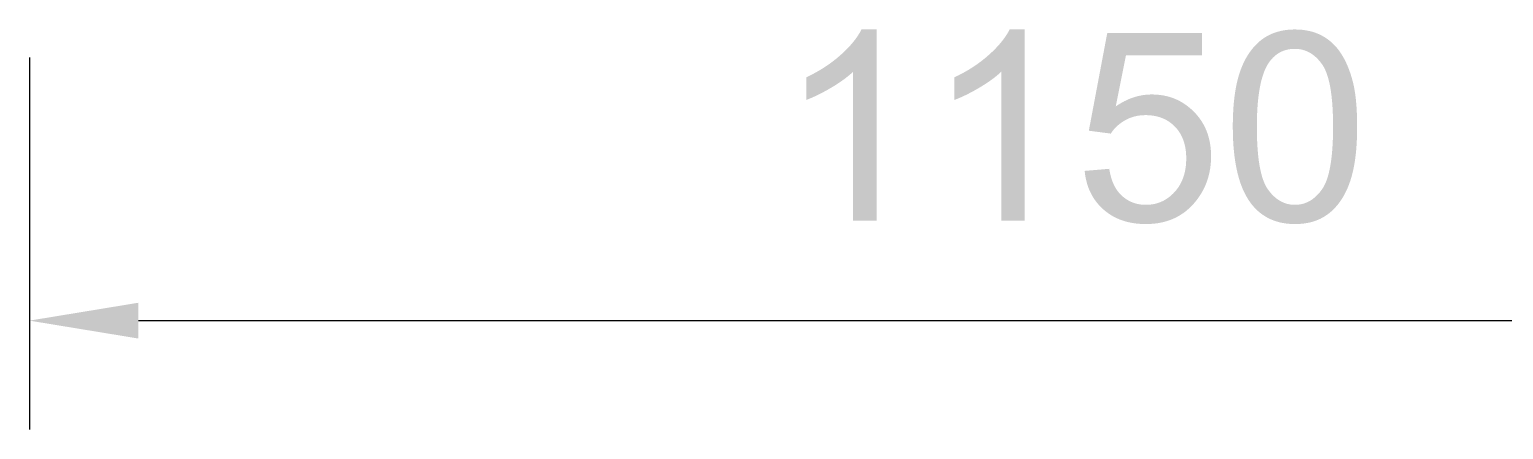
# Model space of a CAD drawing. Header units: millimetres. Extents: x -1336 to 24201, y -1370 to 16142.
# Drawn here: x 15851 to 16663, y 9740 to 9960 of the extents above; entities that cross this region are included whole.
import ezdxf

# ---------------------------------------------------------------- set-up
doc = ezdxf.new("R2010")
doc.units = ezdxf.units.MM
doc.layers.add('A-DIMS-MM', color=7, linetype='Continuous', lineweight=13)

msp = doc.modelspace()

# ---------------------------------------------------------------- hatches: boundary and pattern name
at = {"layer": 'A-DIMS-MM'}
h = msp.add_hatch(color=7, dxfattribs=at)
h.paths.add_polyline_path([(16317.49045020464, 9855), (16304.59822646657, 9855), (16304.59822646657, 9937.152114597544), (16303.38902093281, 9936.041950886767), (16302.08916695089, 9934.931787175989), (16300.6986645208, 9933.82162346521), (16299.21751364256, 9932.711459754433), (16297.64571431617, 9931.601296043656), (16295.98326654161, 9930.491132332878), (16294.2301703189, 9929.3809686221), (16292.38642564802, 9928.270804911323), (16290.52141776091, 9927.195333816508), (16288.70453188949, 9926.189247953615), (16286.93576803376, 9925.252547322647), (16285.21512619372, 9924.385231923603), (16283.54260636937, 9923.58730175648), (16281.91820856071, 9922.858756821282), (16280.34193276773, 9922.19959711801), (16278.81377899045, 9921.609822646658), (16278.81377899045, 9934.072305593452), (16281.47503836971, 9935.377195600273), (16284.05124488404, 9936.74923260573), (16286.54239853342, 9938.188416609823), (16288.94849931787, 9939.694747612552), (16291.26954723738, 9941.268225613916), (16293.50554229195, 9942.908850613916), (16295.65648448158, 9944.616622612552), (16297.72237380627, 9946.391541609823), (16299.671875, 9948.193319406548), (16301.47365279673, 9949.981667803546), (16303.12770719645, 9951.756586800819), (16304.63403819918, 9953.518076398363), (16305.99264580491, 9955.26613659618), (16307.20353001364, 9957.000767394271), (16308.26669082537, 9958.721968792634), (16309.18212824011, 9960.429740791269), (16317.49045020464, 9960.429740791269), (16317.49045020464, 9855)])
h.paths.add_polyline_path([(16399.06957708049, 9855), (16386.17735334243, 9855), (16386.17735334243, 9937.152114597544), (16384.96814780866, 9936.041950886767), (16383.66829382674, 9934.931787175989), (16382.27779139666, 9933.82162346521), (16380.79664051842, 9932.711459754433), (16379.22484119202, 9931.601296043656), (16377.56239341746, 9930.491132332878), (16375.80929719475, 9929.3809686221), (16373.96555252387, 9928.270804911323), (16372.10054463677, 9927.195333816508), (16370.28365876535, 9926.189247953615), (16368.51489490962, 9925.252547322647), (16366.79425306958, 9924.385231923603), (16365.12173324523, 9923.58730175648), (16363.49733543656, 9922.858756821282), (16361.92105964359, 9922.19959711801), (16360.3929058663, 9921.609822646658), (16360.3929058663, 9934.072305593452), (16363.05416524556, 9935.377195600273), (16365.63037175989, 9936.74923260573), (16368.12152540928, 9938.188416609823), (16370.52762619372, 9939.694747612552), (16372.84867411323, 9941.268225613916), (16375.0846691678, 9942.908850613916), (16377.23561135744, 9944.616622612552), (16379.30150068213, 9946.391541609823), (16381.25100187585, 9948.193319406548), (16383.05277967258, 9949.981667803546), (16384.70683407231, 9951.756586800819), (16386.21316507503, 9953.518076398363), (16387.57177268076, 9955.26613659618), (16388.7826568895, 9957.000767394271), (16389.84581770123, 9958.721968792634), (16390.76125511596, 9960.429740791269), (16399.06957708049, 9960.429740791269), (16399.06957708049, 9855)])
h.paths.add_polyline_path([(16432.08799454297, 9882.5034106412), (16445.62482946794, 9883.649386084584), (16445.82836880755, 9882.433046182214), (16446.06296363404, 9881.255036024897), (16446.32861394739, 9880.115355612637), (16446.62531974761, 9879.01400494543), (16446.9530810347, 9877.950984023279), (16447.31189780866, 9876.92629284618), (16447.70177006949, 9875.939931414137), (16448.12269781719, 9874.991899727149), (16448.57468105176, 9874.082197785216), (16449.05771977319, 9873.210825588336), (16449.5718139815, 9872.377783136511), (16450.11696367667, 9871.58307042974), (16450.69316885871, 9870.826687468025), (16451.30042952763, 9870.108634251364), (16451.93874568341, 9869.428910779758), (16452.60811732606, 9868.787517053206), (16453.30182975571, 9868.18473285087), (16454.01316827251, 9867.62083795191), (16454.74213287645, 9867.095832356326), (16455.48872356753, 9866.60971606412), (16456.25294034575, 9866.16248907529), (16457.03478321112, 9865.754151389836), (16457.83425216363, 9865.38470300776), (16458.65134720327, 9865.05414392906), (16459.48606833006, 9864.762474153735), (16460.338415544, 9864.509693681786), (16461.20838884507, 9864.295802513216), (16462.09598823329, 9864.120800648021), (16463.00121370865, 9863.984688086204), (16463.92406527115, 9863.887464827763), (16464.86454292079, 9863.829130872698), (16465.82264665757, 9863.80968622101), (16466.97533680082, 9863.837104578786), (16468.10564461119, 9863.919359652115), (16469.21357008868, 9864.056451440996), (16470.29911323329, 9864.24837994543), (16471.36227404502, 9864.495145165416), (16472.40305252387, 9864.796747100954), (16473.42144866985, 9865.153185752046), (16474.41746248295, 9865.56446111869), (16475.39109396316, 9866.030573200887), (16476.3423431105, 9866.551521998636), (16477.27120992497, 9867.127307511937), (16478.17769440655, 9867.757929740792), (16479.06179655525, 9868.443388685198), (16479.92351637108, 9869.183684345157), (16480.76285385402, 9869.978816720668), (16481.57980900409, 9870.828785811733), (16482.36039286323, 9871.724079126876), (16483.0906164734, 9872.655184174626), (16483.77047983458, 9873.622100954979), (16484.39998294679, 9874.62482946794), (16484.97912581003, 9875.663369713506), (16485.50790842428, 9876.737721691678), (16485.98633078956, 9877.847885402456), (16486.41439290586, 9878.99386084584), (16486.79209477319, 9880.175648021828), (16487.11943639154, 9881.393246930424), (16487.39641776091, 9882.646657571624), (16487.62303888131, 9883.93587994543), (16487.79929975273, 9885.260914051842), (16487.92520037517, 9886.621759890859), (16488.00074074863, 9888.018417462483), (16488.02592087312, 9889.450886766712), (16488.0017199757, 9890.811452826569), (16487.92911728342, 9892.135647595498), (16487.8081127963, 9893.4234710735), (16487.63870651432, 9894.674923260573), (16487.4208984375, 9895.89000415672), (16487.15468856582, 9897.068713761937), (16486.8400768993, 9898.211052076227), (16486.47706343792, 9899.317019099592), (16486.0656481817, 9900.386614832027), (16485.60583113063, 9901.419839273534), (16485.0976122847, 9902.416692424113), (16484.54099164393, 9903.377174283765), (16483.93596920831, 9904.30128485249), (16483.28254497783, 9905.189024130286), (16482.58071895251, 9906.040392117156), (16481.83049113233, 9906.855388813097), (16481.04109422962, 9907.627299518248), (16480.22176095668, 9908.349409532742), (16479.37249131352, 9909.021718856582), (16478.49328530014, 9909.644227489767), (16477.58414291652, 9910.216935432298), (16476.64506416269, 9910.739842684174), (16475.67604903863, 9911.212949245395), (16474.67709754434, 9911.636255115962), (16473.64820967982, 9912.009760295872), (16472.58938544509, 9912.33346478513), (16471.50062484013, 9912.607368583731), (16470.38192786494, 9912.831471691678), (16469.23329451952, 9913.00577410897), (16468.05472480389, 9913.130275835607), (16466.84621871802, 9913.204976871588), (16465.60777626194, 9913.229877216916), (16464.06899087653, 9913.185672109481), (16462.56825545702, 9913.053056787176), (16461.10557000341, 9912.83203125), (16459.68093451569, 9912.522595497954), (16458.29434899386, 9912.124749531036), (16456.94581343792, 9911.63849334925), (16455.63532784789, 9911.063826952592), (16454.36289222374, 9910.400750341065), (16453.14305508185, 9909.66716938097), (16451.99036493861, 9908.880989938609), (16450.904821794, 9908.042212013985), (16449.88642564802, 9907.150835607095), (16448.93517650068, 9906.20686071794), (16448.05107435198, 9905.210287346521), (16447.23411920191, 9904.161115492838), (16446.48431105048, 9903.05934515689), (16434.37994542974, 9904.635061391542), (16444.55047748977, 9958.567530695771), (16496.76398362892, 9958.567530695771), (16496.76398362892, 9946.248294679399), (16454.86425648022, 9946.248294679399), (16449.20600272851, 9918.028649386084), (16450.39142703359, 9918.826579553206), (16451.58412559686, 9919.573030354706), (16452.78409841831, 9920.268001790586), (16453.99134549795, 9920.911493860845), (16455.20586683577, 9921.503506565483), (16456.42766243179, 9922.044039904502), (16457.65673228598, 9922.533093877899), (16458.89307639836, 9922.970668485676), (16460.13669476893, 9923.35676372783), (16461.38758739768, 9923.691379604365), (16462.64575428462, 9923.974516115279), (16463.91119542974, 9924.206173260573), (16465.18391083305, 9924.386351040244), (16466.46390049454, 9924.515049454296), (16467.75116441422, 9924.592268502727), (16469.04570259209, 9924.618008185538), (16470.7478790075, 9924.580797557128), (16472.4164819236, 9924.469165671895), (16474.05151134038, 9924.283112529842), (16475.65296725784, 9924.022638130968), (16477.22084967599, 9923.687742475273), (16478.75515859482, 9923.278425562756), (16480.25589401432, 9922.794687393416), (16481.72305593452, 9922.236527967258), (16483.15664435539, 9921.603947284277), (16484.55665927694, 9920.896945344473), (16485.92310069918, 9920.115522147851), (16487.2559686221, 9919.259677694406), (16488.5552630457, 9918.32941198414), (16489.82098396998, 9917.324725017053), (16491.05313139495, 9916.245616793143), (16492.2517053206, 9915.092087312414), (16493.39656164734, 9913.880083987038), (16494.46755627558, 9912.625554229195), (16495.46468920532, 9911.328498038882), (16496.38796043656, 9909.988915416097), (16497.2373699693, 9908.606806360845), (16498.01291780355, 9907.182170873124), (16498.71460393929, 9905.715008952933), (16499.34242837653, 9904.205320600273), (16499.89639111528, 9902.653105815143), (16500.37649215552, 9901.058364597544), (16500.78273149727, 9899.421096947475), (16501.11510914052, 9897.741302864939), (16501.37362508526, 9896.018982349931), (16501.55827933151, 9894.254135402456), (16501.66907187926, 9892.44676202251), (16501.70600272851, 9890.596862210095), (16501.67354834584, 9888.830336587653), (16501.57618519782, 9887.094027114597), (16501.41391328445, 9885.387933790927), (16501.18673260573, 9883.712056616643), (16500.89464316166, 9882.066395591746), (16500.53764495225, 9880.450950716235), (16500.11573797749, 9878.865721990109), (16499.62892223738, 9877.31070941337), (16499.07719773192, 9875.785912986017), (16498.46056446112, 9874.29133270805), (16497.77902242497, 9872.826968579468), (16497.03257162347, 9871.392820600273), (16496.22121205662, 9869.988888770464), (16495.34494372442, 9868.61517309004), (16494.40376662688, 9867.271673559004), (16493.39768076398, 9865.958390177353), (16492.10649993605, 9864.414568767053), (16490.75768460095, 9862.970348738063), (16489.3512347587, 9861.625730090382), (16487.88715040928, 9860.380712824011), (16486.36543155269, 9859.23529693895), (16484.78607818895, 9858.189482435198), (16483.14909031804, 9857.243269312756), (16481.45446793997, 9856.396657571624), (16479.70221105474, 9855.649647211801), (16477.89231966235, 9855.002238233288), (16476.02479376279, 9854.454430636084), (16474.09963335607, 9854.00622442019), (16472.11683844219, 9853.657619585607), (16470.07640902115, 9853.408616132334), (16467.97834509294, 9853.259214060368), (16465.82264665757, 9853.209413369714), (16464.05262379562, 9853.240748635744), (16462.32372847033, 9853.334754433834), (16460.6359606817, 9853.491430763985), (16458.98932042974, 9853.710777626195), (16457.38380771444, 9853.992795020464), (16455.81942253581, 9854.337482946794), (16454.29616489384, 9854.744841405185), (16452.81403478854, 9855.214870395634), (16451.3730322199, 9855.747569918145), (16449.97315718793, 9856.342939972716), (16448.61440969261, 9857.000980559345), (16447.29678973397, 9857.721691678036), (16446.02029731199, 9858.505073328786), (16444.78493242667, 9859.351125511595), (16443.59069507802, 9860.259848226466), (16442.43758526603, 9861.231241473397), (16441.33539526134, 9862.254393865109), (16440.29391733458, 9863.318394014324), (16439.31315148576, 9864.423241921044), (16438.39309771487, 9865.568937585265), (16437.53375602191, 9866.755481006992), (16436.73512640689, 9867.982872186221), (16435.9972088698, 9869.251111122954), (16435.32000341064, 9870.560197817189), (16434.70351002942, 9871.91013226893), (16434.14772872613, 9873.300914478172), (16433.65265950077, 9874.732544444918), (16433.21830235334, 9876.205022169168), (16432.84465728385, 9877.71834765092), (16432.53172429229, 9879.272520890177), (16432.27950337866, 9880.867541886937), (16432.08799454297, 9882.5034106412)])
h.paths.add_polyline_path([(16513.66712141882, 9906.783765347885), (16513.68208960394, 9909.083130382418), (16513.72699415927, 9911.325700247271), (16513.80183508484, 9913.511474942445), (16513.90661238063, 9915.640454467939), (16514.04132604664, 9917.712638823756), (16514.20597608288, 9919.728028009891), (16514.40056248934, 9921.686622026347), (16514.62508526603, 9923.588420873124), (16514.87954441294, 9925.433424550221), (16515.16393993008, 9927.22163305764), (16515.47827181744, 9928.953046395378), (16515.82254007503, 9930.627664563439), (16516.19674470285, 9932.245487561819), (16516.60088570089, 9933.806515390519), (16517.03496306915, 9935.31074804954), (16517.49897680764, 9936.758185538882), (16517.99250724761, 9938.156941454212), (16518.51513472032, 9939.5151293912), (16519.06685922578, 9940.832749349847), (16519.64768076398, 9942.10980133015), (16520.25759933492, 9943.34628533211), (16520.89661493861, 9944.542201355729), (16521.56472757503, 9945.697549401006), (16522.2619372442, 9946.812329467939), (16522.98824394611, 9947.88654155653), (16523.74364768076, 9948.92018566678), (16524.52814844816, 9949.913261798687), (16525.34174624829, 9950.865769952252), (16526.18444108117, 9951.777710127473), (16527.05623294679, 9952.649082324353), (16527.95712184515, 9953.47988654289), (16528.88710777626, 9954.270122783084), (16529.84689018801, 9955.016014026263), (16530.83716852831, 9955.713783253752), (16531.85794279715, 9956.363430465553), (16532.90921299454, 9956.964955661664), (16533.99097912048, 9957.518358842088), (16535.10324117497, 9958.023640006822), (16536.245999158, 9958.480799155866), (16537.41925306958, 9958.889836289223), (16538.6230029097, 9959.25075140689), (16539.85724867837, 9959.563544508868), (16541.1219903756, 9959.828215595157), (16542.41722800136, 9960.044764665758), (16543.74296155568, 9960.213191720668), (16545.09919103854, 9960.333496759891), (16546.48591644995, 9960.405679783424), (16547.9031377899, 9960.429740791269), (16549.98357563097, 9960.376582750683), (16551.99910470668, 9960.217108628922), (16553.94972501705, 9959.951318425989), (16555.83543656207, 9959.579212141884), (16557.65623934174, 9959.100789776603), (16559.41213335607, 9958.51605133015), (16561.10311860505, 9957.824996802525), (16562.72919508868, 9957.027626193725), (16564.28812457367, 9956.130094645294), (16565.77766882674, 9955.138557298773), (16567.19782784789, 9954.05301415416), (16568.54860163711, 9952.87346521146), (16569.8299901944, 9951.599910470668), (16571.04199351978, 9950.232349931786), (16572.18461161323, 9948.770783594815), (16573.25784447476, 9947.215211459754), (16574.26840680423, 9945.568990876534), (16575.2230133015, 9943.835479195088), (16576.12166396658, 9942.014676415416), (16576.96435879945, 9940.106582537517), (16577.75109780014, 9938.111197561391), (16578.48188096862, 9936.02852148704), (16579.15670830491, 9933.858554314462), (16579.775579809, 9931.601296043656), (16580.06179389069, 9930.42580389879), (16580.32954254775, 9929.200231284107), (16580.57882578018, 9927.924578199607), (16580.80964358799, 9926.598844645294), (16581.02199597118, 9925.223030621162), (16581.21588292974, 9923.797136127218), (16581.39130446368, 9922.321161163454), (16581.54826057298, 9920.795105729878), (16581.68675125767, 9919.218969826483), (16581.80677651773, 9917.592753453275), (16581.90833635317, 9915.916456610248), (16581.99143076398, 9914.190079297408), (16582.05605975017, 9912.41362151475), (16582.10222331173, 9910.587083262279), (16582.12992144867, 9908.71046453999), (16582.13915416098, 9906.783765347885), (16582.12432586545, 9904.501746621334), (16582.07984097885, 9902.275403947817), (16582.00569950119, 9900.104737327336), (16581.90190143247, 9897.989746759891), (16581.76844677268, 9895.930432245481), (16581.60533552183, 9893.926793784107), (16581.41256767991, 9891.978831375767), (16581.19014324693, 9890.086545020464), (16580.93806222289, 9888.249934718197), (16580.65632460777, 9886.469000468964), (16580.3449304016, 9884.743742272765), (16580.00387960437, 9883.074160129605), (16579.63317221606, 9881.460254039479), (16579.2328082367, 9879.902024002387), (16578.80278766627, 9878.399470018332), (16578.34311050477, 9876.952592087313), (16577.8539166418, 9875.5536962824), (16577.33534596692, 9874.195088676672), (16576.78739848013, 9872.876769270124), (16576.21007418145, 9871.598738062756), (16575.60337307086, 9870.36099505457), (16574.96729514836, 9869.163540245567), (16574.30184041397, 9868.006373635744), (16573.60700886766, 9866.889495225103), (16572.88280050946, 9865.812905013643), (16572.12921533936, 9864.776603001364), (16571.34625335735, 9863.780589188267), (16570.53391456344, 9862.824863574353), (16569.69219895762, 9861.909426159618), (16568.8211065399, 9861.034276944067), (16567.92063731028, 9860.199415927695), (16566.99079126876, 9859.404843110506), (16566.03072907785, 9858.654615290332), (16565.03961140007, 9857.952789265008), (16564.01743823542, 9857.299365034534), (16562.9642095839, 9856.694342598908), (16561.87992544552, 9856.137721958135), (16560.76458582026, 9855.62950311221), (16559.61819070813, 9855.169686061136), (16558.44074010914, 9854.758270804912), (16557.23223402328, 9854.395257343536), (16555.99267245055, 9854.080645677013), (16554.72205539095, 9853.814435805338), (16553.42038284447, 9853.596627728513), (16552.08765481114, 9853.427221446538), (16550.72387129093, 9853.306216959414), (16549.32903228385, 9853.23361426714), (16547.9031377899, 9853.209413369714), (16546.03057586545, 9853.251939802183), (16544.20893374829, 9853.379519099592), (16542.43821143844, 9853.592151261937), (16540.71840893588, 9853.889836289223), (16539.04952624062, 9854.272574181447), (16537.43156335266, 9854.740364938609), (16535.864520272, 9855.29320856071), (16534.34839699863, 9855.931105047748), (16532.88319353257, 9856.654054399727), (16531.46890987381, 9857.462056616643), (16530.10554602234, 9858.3551116985), (16528.79310197817, 9859.333219645294), (16527.5315777413, 9860.396380457025), (16526.32097331173, 9861.544594133697), (16525.16128868946, 9862.777860675307), (16524.05252387449, 9864.096180081855), (16522.79491654587, 9865.798916055594), (16521.61844517394, 9867.630350443384), (16520.52310975869, 9869.590483245225), (16519.50891030014, 9871.679314461118), (16518.57584679826, 9873.896844091065), (16517.72391925307, 9876.243072135061), (16516.95312766456, 9878.71799859311), (16516.26347203274, 9881.321623465212), (16515.6549523576, 9884.053946751364), (16515.12756863915, 9886.914968451569), (16514.68132087739, 9889.904688565826), (16514.31620907231, 9893.023107094134), (16514.0322332239, 9896.270224036494), (16513.82939333219, 9899.646039392906), (16513.70768939717, 9903.15055316337), (16513.66712141882, 9906.783765347885)])
h.paths.add_polyline_path([(16526.91746248295, 9906.783765347885), (16526.94110382205, 9903.619323147595), (16527.01202783936, 9900.59001428206), (16527.13023453487, 9897.695838751279), (16527.2957239086, 9894.936796555252), (16527.50849596052, 9892.312887693979), (16527.76855069065, 9889.824112167462), (16528.07588809899, 9887.470469975699), (16528.43050818554, 9885.25196111869), (16528.83241095029, 9883.168585596435), (16529.28159639324, 9881.220343408935), (16529.77806451441, 9879.407234556189), (16530.32181531378, 9877.729259038199), (16530.91284879135, 9876.186416854962), (16531.55116494713, 9874.778708006479), (16532.23676378112, 9873.506132492752), (16532.96964529331, 9872.368690313779), (16533.73721942147, 9871.33224841192), (16534.52689610334, 9870.362673729536), (16535.33867533893, 9869.459966266626), (16536.17255712824, 9868.624126023193), (16537.02854147126, 9867.855152999233), (16537.90662836801, 9867.153047194748), (16538.80681781847, 9866.517808609737), (16539.72910982265, 9865.949437244202), (16540.67350438054, 9865.447933098141), (16541.64000149216, 9865.013296171555), (16542.62860115748, 9864.645526464445), (16543.63930337653, 9864.344623976807), (16544.6721081493, 9864.110588708645), (16545.72701547579, 9863.94342065996), (16546.80402535598, 9863.843119830746), (16547.9031377899, 9863.80968622101), (16549.00225022382, 9863.843259720328), (16550.07926010402, 9863.94398021828), (16551.13416743051, 9864.11184771487), (16552.16697220327, 9864.346862210095), (16553.17767442232, 9864.649023703956), (16554.16627408765, 9865.018332196452), (16555.13277119927, 9865.454787687586), (16556.07716575716, 9865.958390177353), (16556.99945776134, 9866.529139665758), (16557.8996472118, 9867.167036152798), (16558.77773410854, 9867.872079638473), (16559.63371845157, 9868.644270122784), (16560.46760024087, 9869.48360760573), (16561.27937947647, 9870.390092087313), (16562.06905615834, 9871.36372356753), (16562.83663028649, 9872.404502046385), (16563.56951179869, 9873.546001023193), (16564.25511063267, 9874.821793997273), (16564.89342678845, 9876.231880968622), (16565.48446026603, 9877.776261937244), (16566.0282110654, 9879.454936903137), (16566.52467918656, 9881.267905866303), (16566.97386462952, 9883.21516882674), (16567.37576739427, 9885.296725784447), (16567.73038748082, 9887.512576739427), (16568.03772488915, 9889.862721691678), (16568.29777961929, 9892.3471606412), (16568.51055167121, 9894.965893587994), (16568.67604104494, 9897.71892053206), (16568.79424774045, 9900.606241473397), (16568.86517175776, 9903.627856412006), (16568.88881309686, 9906.783765347885), (16568.86517175776, 9909.956740812586), (16568.79424774045, 9912.993743605048), (16568.67604104494, 9915.894773725273), (16568.51055167121, 9918.65983117326), (16568.29777961929, 9921.288915949011), (16568.03772488915, 9923.782028052523), (16567.73038748082, 9926.1391674838), (16567.37576739427, 9928.360334242838), (16566.97386462952, 9930.445528329637), (16566.52467918656, 9932.394749744202), (16566.0282110654, 9934.207998486527), (16565.48446026603, 9935.885274556616), (16564.89342678845, 9937.426577954468), (16564.25511063267, 9938.831908680082), (16563.56951179869, 9940.101266733458), (16562.83663028649, 9941.234652114597), (16562.06849660002, 9942.266757439462), (16561.27714124318, 9943.232275324011), (16560.46256421598, 9944.131205768246), (16559.62476551842, 9944.96354877217), (16558.76374515049, 9945.729304335777), (16557.87950311221, 9946.428472459073), (16556.97203940356, 9947.061053142053), (16556.04135402456, 9947.627046384721), (16555.08744697519, 9948.126452187074), (16554.11031825546, 9948.559270549113), (16553.10996786537, 9948.92550147084), (16552.08639580491, 9949.225144952252), (16551.0396020741, 9949.45820099335), (16549.96958667292, 9949.624669594134), (16548.87634960138, 9949.724550754605), (16547.75989085948, 9949.757844474761), (16546.66371610675, 9949.728467662859), (16545.59551927012, 9949.640337227149), (16544.55530034959, 9949.493453167634), (16543.54305934516, 9949.287815484311), (16542.55879625682, 9949.023424177183), (16541.60251108458, 9948.700279246248), (16540.67420382844, 9948.318380691508), (16539.7738744884, 9947.87772851296), (16538.90152306446, 9947.378322710607), (16538.05714955661, 9946.820163284447), (16537.24075396487, 9946.203250234481), (16536.45233628922, 9945.52758356071), (16535.69189652967, 9944.79316326313), (16534.95943468622, 9943.999989341746), (16534.25495075887, 9943.148061796555), (16533.57844474761, 9942.237380627557), (16532.7718414265, 9940.974177715723), (16532.01727702933, 9939.583955064802), (16531.3147515561, 9938.066712674796), (16530.66426500682, 9936.422450545702), (16530.06581738148, 9934.651168677525), (16529.51940868008, 9932.75286707026), (16529.02503890263, 9930.727545723908), (16528.58270804911, 9928.575204638473), (16528.19241611954, 9926.29584381395), (16527.85416311392, 9923.889463250342), (16527.56794903223, 9921.356062947647), (16527.33377387449, 9918.695642905866), (16527.15163764069, 9915.908203125), (16527.02154033083, 9912.993743605048), (16526.94348194492, 9909.95226434601), (16526.91746248295, 9906.783765347885)])

# ---------------------------------------------------------------- linework, layer by layer
at = {"color": 7}
for p, q in [((15851, 9945), (15851, 9740)), ((15911, 9800), (16941, 9800))]:
    msp.add_line(p, q, dxfattribs=at)
at = {"color": 0, "linetype": 'ByBlock'}
msp.add_solid([(15911, 9790.136060976558), (15851, 9800), (15911, 9809.863939023442)], dxfattribs=at)
at = {"layer": 'Defpoints'}
msp.add_point((15851, 9800), dxfattribs=at)

doc.saveas('drawing.dxf')
